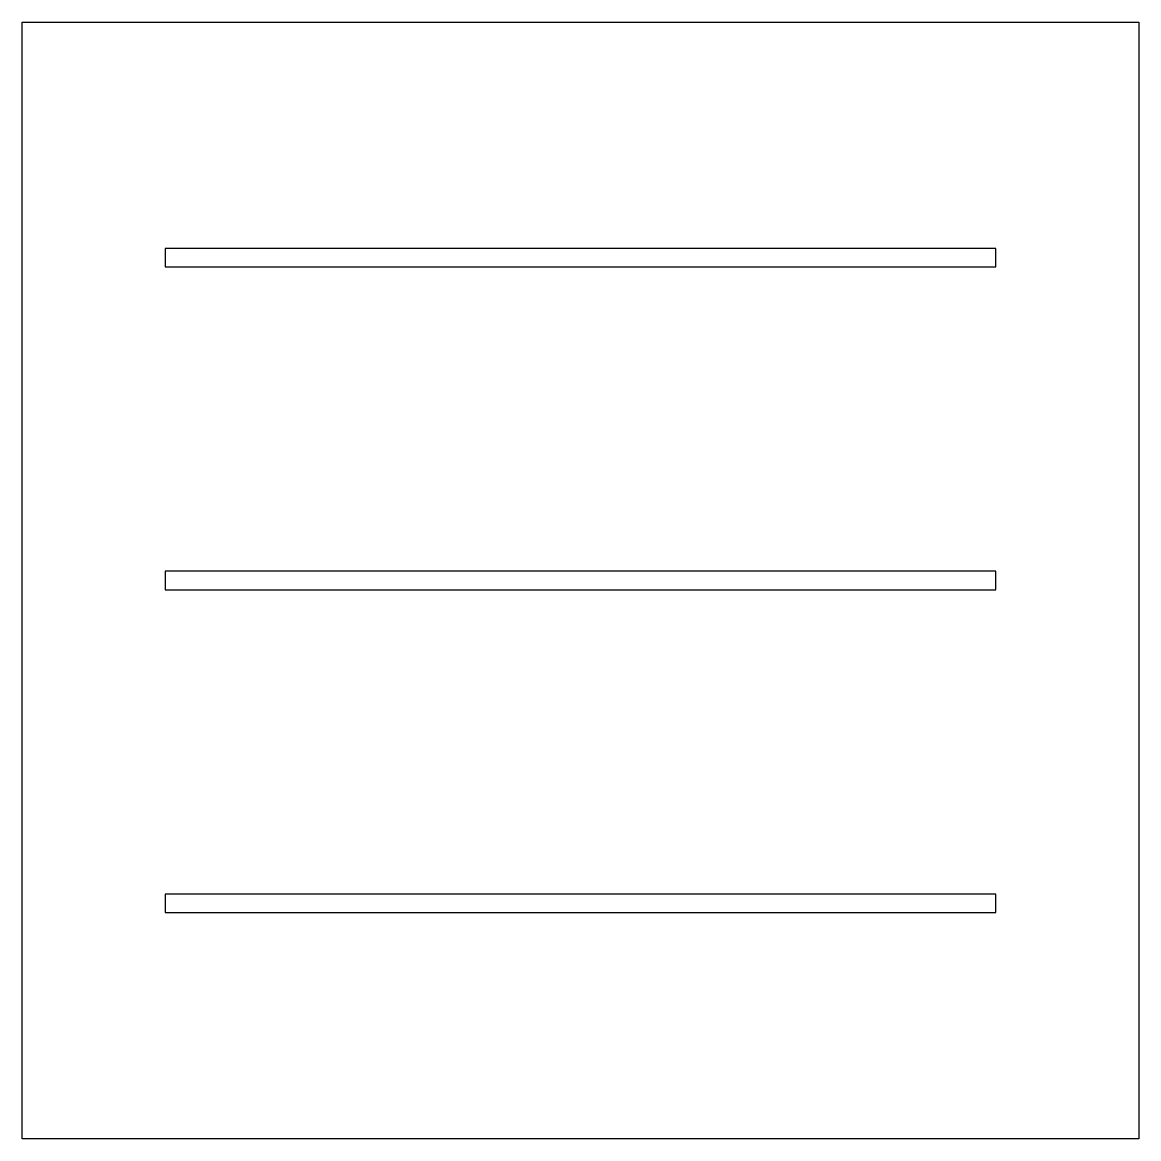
# Model space of a CAD drawing. Header units: millimetres. Extents: x -121 to 121, y -121 to 121.
import ezdxf

# ---------------------------------------------------------------- set-up
doc = ezdxf.new("R2010")
doc.units = ezdxf.units.MM
doc.layers.get('0').update_dxf_attribs({"linetype": 'CONTINUOUS'})

msp = doc.modelspace()

# ---------------------------------------------------------------- linework, layer by layer
for points in [[(-121, 121), (121, 121), (121, -121), (-121, -121)], [(-90, 72), (-90, 68), (90, 68), (90, 72)], [(-90, 2), (-90, -2), (90, -2), (90, 2)], [(-90, -68), (-90, -72), (90, -72), (90, -68)]]:
    msp.add_lwpolyline(points, close=True)

doc.saveas('drawing.dxf')
